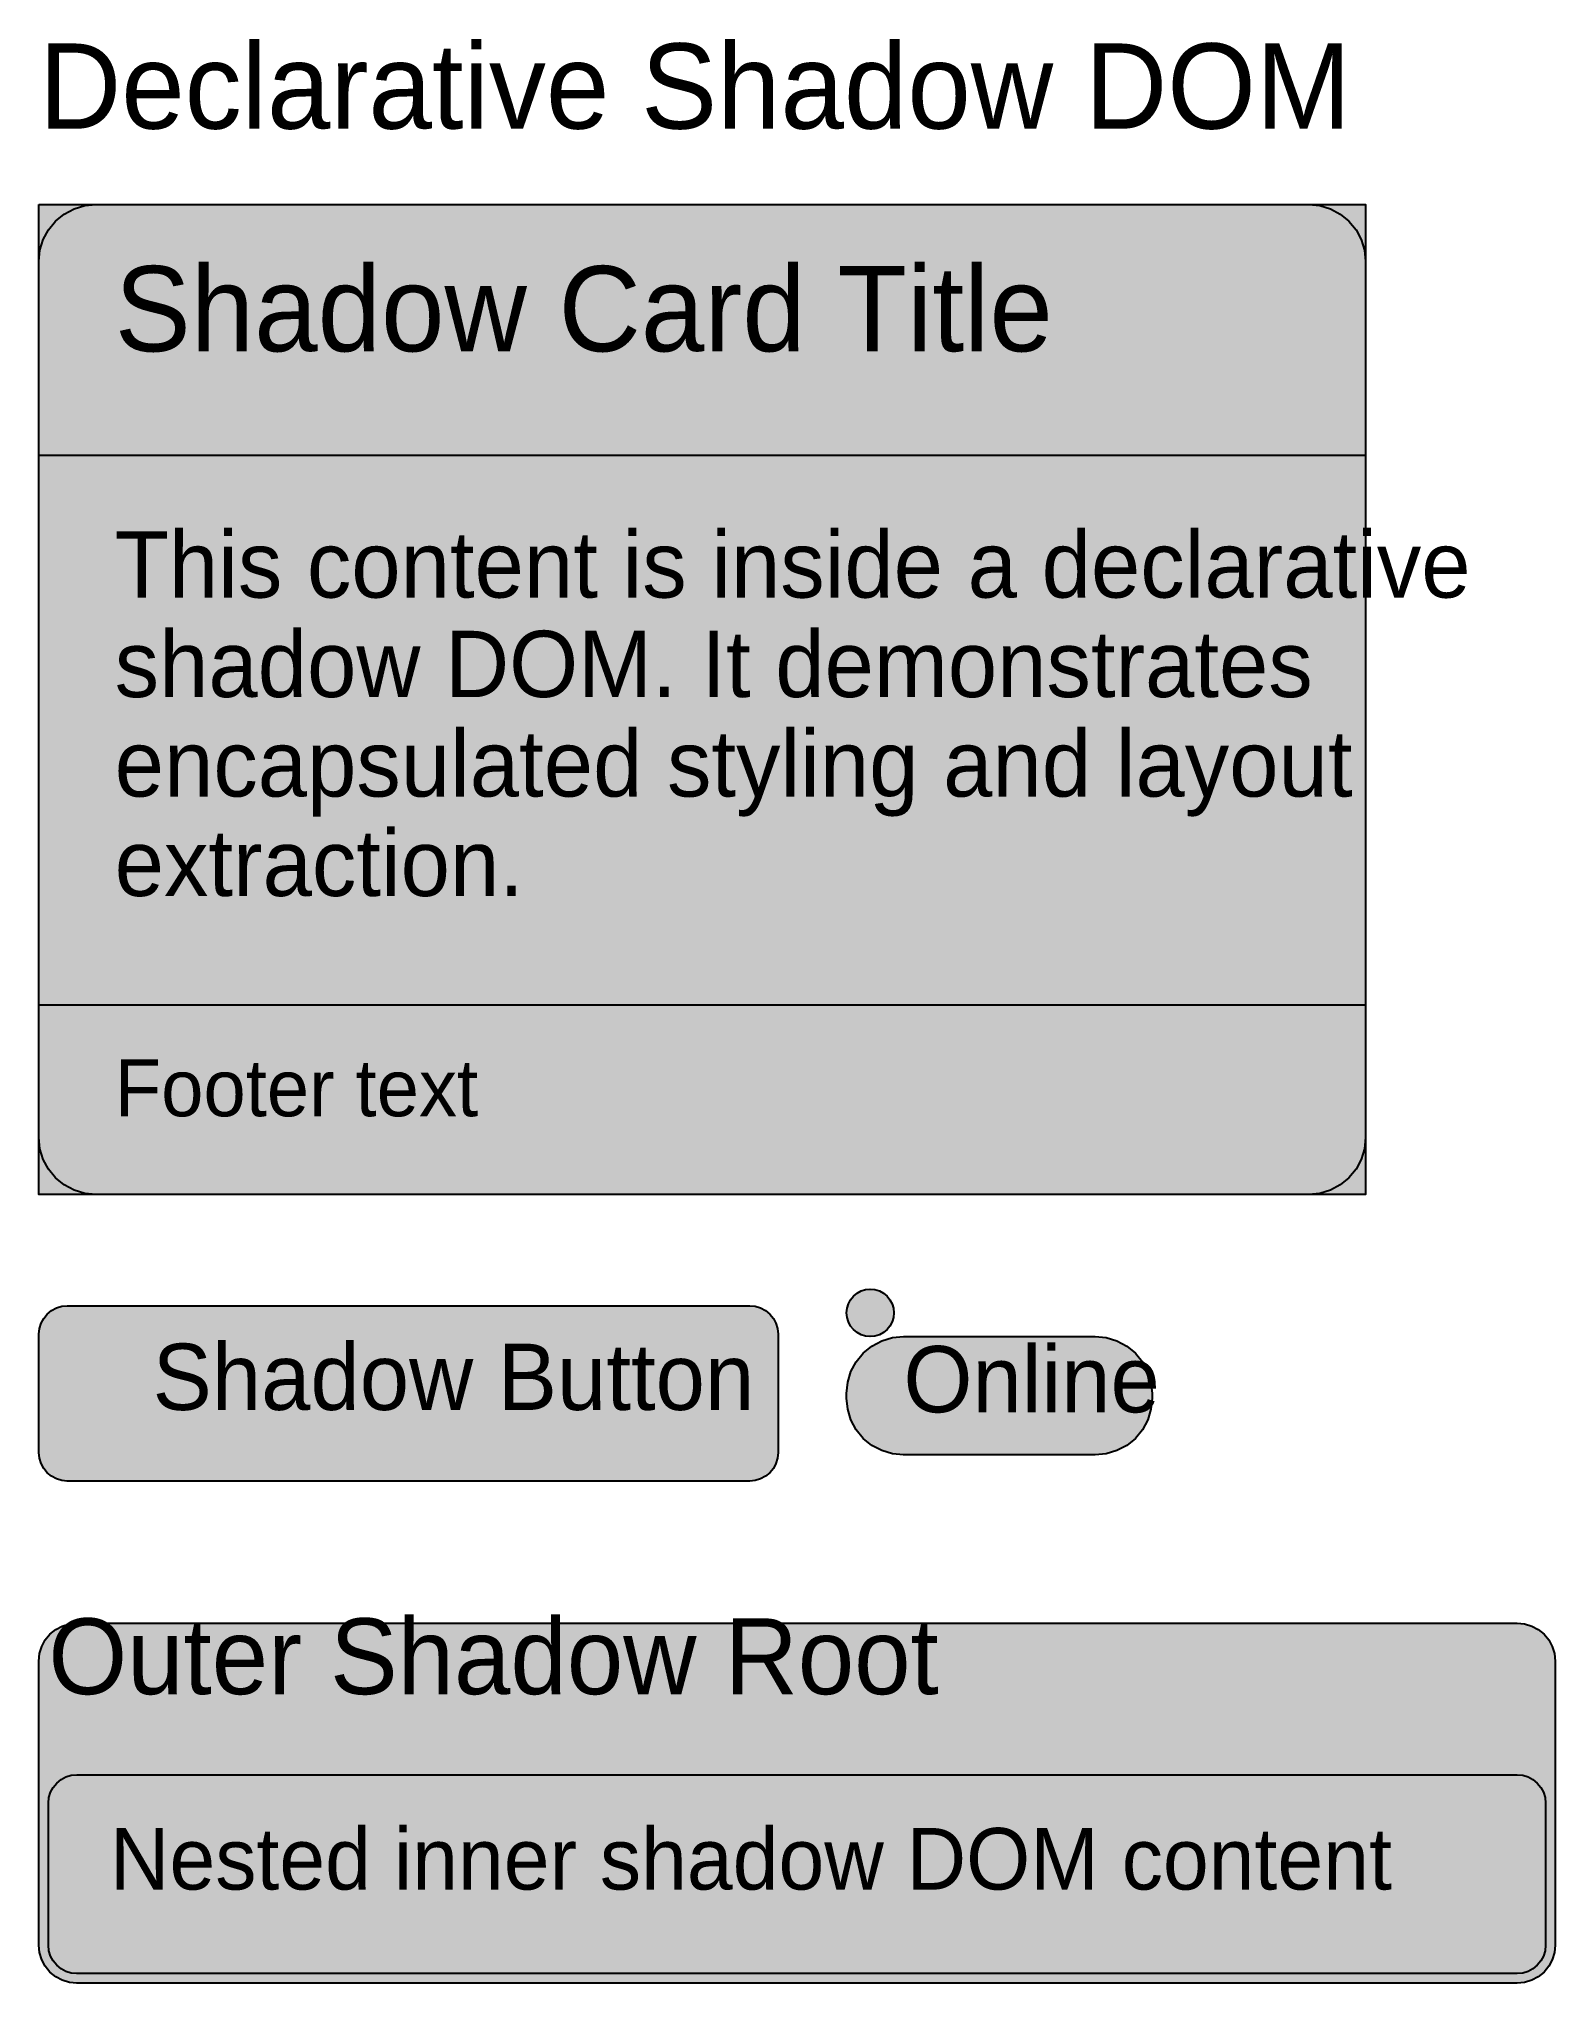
# Model space of a CAD drawing. Extents: x 0 to 320, y 0 to 411.
import ezdxf

# ---------------------------------------------------------------- set-up
doc = ezdxf.new("R2010")
doc.units = 0

msp = doc.modelspace()

# ---------------------------------------------------------------- hatches: boundary and pattern name
at = {"true_color": 0xffffff}
msp.add_hatch(color=256, dxfattribs=at).paths.add_polyline_path([(12, 376), (268, 376), (268, 376), (270.34, 375.77), (272.59, 375.09), (274.67, 373.98), (276.49, 372.49), (277.98, 370.67), (279.09, 368.59), (279.77, 366.34), (280, 364), (280, 179), (280, 179), (279.77, 176.66), (279.09, 174.41), (277.98, 172.33), (276.49, 170.51), (274.67, 169.02), (272.59, 167.91), (270.34, 167.23), (268, 167), (12, 167), (12, 167), (9.66, 167.23), (7.41, 167.91), (5.33, 169.02), (3.51, 170.51), (2.02, 172.33), (0.91, 174.41), (0.23, 176.66), (0, 179), (0, 364), (0, 364), (0.23, 366.34), (0.91, 368.59), (2.02, 370.67), (3.51, 372.49), (5.33, 373.98), (7.41, 375.09), (9.66, 375.77), (12, 376)], flags=0)
at = {"true_color": 0x667eea}
msp.add_hatch(color=256, dxfattribs=at).paths.add_polyline_path([(0, 376), (280, 376), (280, 323), (0, 323)], flags=0)
at = {"true_color": 0xf5f5f5}
msp.add_hatch(color=256, dxfattribs=at).paths.add_polyline_path([(0, 207), (280, 207), (280, 167), (0, 167)], flags=0)
at = {"true_color": 0x4caf50}
msp.add_hatch(color=256, dxfattribs=at).paths.add_polyline_path([(175.47, 147), (175.47, 147), (175.47, 147), (176.44, 146.9), (177.38, 146.62), (178.24, 146.16), (179, 145.54), (179.62, 144.78), (180.09, 143.91), (180.37, 142.98), (180.47, 142), (180.47, 142), (180.47, 142), (180.37, 141.02), (180.09, 140.09), (179.62, 139.22), (179, 138.46), (178.24, 137.84), (177.38, 137.38), (176.44, 137.1), (175.47, 137), (175.47, 137), (175.47, 137), (174.49, 137.1), (173.55, 137.38), (172.69, 137.84), (171.93, 138.46), (171.31, 139.22), (170.85, 140.09), (170.56, 141.02), (170.47, 142), (170.47, 142), (170.47, 142), (170.56, 142.98), (170.85, 143.91), (171.31, 144.78), (171.93, 145.54), (172.69, 146.16), (173.55, 146.62), (174.49, 146.9), (175.47, 147)], flags=0)
at = {"true_color": 0x1e88e5}
msp.add_hatch(color=256, dxfattribs=at).paths.add_polyline_path([(6, 143.5), (150.02, 143.5), (150.02, 143.5), (151.19, 143.38), (152.31, 143.04), (153.35, 142.49), (154.26, 141.74), (155.01, 140.83), (155.56, 139.8), (155.9, 138.67), (156.02, 137.5), (156.02, 112.5), (156.02, 112.5), (155.9, 111.33), (155.56, 110.2), (155.01, 109.17), (154.26, 108.26), (153.35, 107.51), (152.31, 106.96), (151.19, 106.62), (150.02, 106.5), (6, 106.5), (6, 106.5), (4.83, 106.62), (3.7, 106.96), (2.67, 107.51), (1.76, 108.26), (1.01, 109.17), (0.46, 110.2), (0.12, 111.33), (0, 112.5), (0, 137.5), (0, 137.5), (0.12, 138.67), (0.46, 139.8), (1.01, 140.83), (1.76, 141.74), (2.67, 142.49), (3.7, 143.04), (4.83, 143.38), (6, 143.5)], flags=0)
at = {"true_color": 0xe8f5e9}
msp.add_hatch(color=256, dxfattribs=at).paths.add_polyline_path([(182.47, 137), (222.93, 137), (222.93, 137), (225.27, 136.77), (227.53, 136.09), (229.6, 134.98), (231.42, 133.49), (232.91, 131.67), (234.02, 129.59), (234.7, 127.34), (234.93, 125), (234.93, 124), (234.93, 124), (234.7, 121.66), (234.02, 119.41), (232.91, 117.33), (231.42, 115.51), (229.6, 114.02), (227.53, 112.91), (225.27, 112.23), (222.93, 112), (182.47, 112), (182.47, 112), (180.13, 112.23), (177.87, 112.91), (175.8, 114.02), (173.98, 115.51), (172.49, 117.33), (171.38, 119.41), (170.7, 121.66), (170.47, 124), (170.47, 125), (170.47, 125), (170.7, 127.34), (171.38, 129.59), (172.49, 131.67), (173.98, 133.49), (175.8, 134.98), (177.87, 136.09), (180.13, 136.77), (182.47, 137)], flags=0)
at = {"true_color": 0xe3f2fd}
msp.add_hatch(color=256, dxfattribs=at).paths.add_polyline_path([(8, 76.5), (312, 76.5), (312, 76.5), (313.56, 76.35), (315.06, 75.89), (316.44, 75.15), (317.66, 74.16), (318.65, 72.94), (319.39, 71.56), (319.85, 70.06), (320, 68.5), (320, 8.5), (320, 8.5), (319.85, 6.94), (319.39, 5.44), (318.65, 4.06), (317.66, 2.84), (316.44, 1.85), (315.06, 1.11), (313.56, 0.65), (312, 0.5), (8, 0.5), (8, 0.5), (6.44, 0.65), (4.94, 1.11), (3.56, 1.85), (2.34, 2.84), (1.35, 4.06), (0.61, 5.44), (0.15, 6.94), (0, 8.5), (0, 68.5), (0, 68.5), (0.15, 70.06), (0.61, 71.56), (1.35, 72.94), (2.34, 74.16), (3.56, 75.15), (4.94, 75.89), (6.44, 76.35), (8, 76.5)], flags=0)
at = {"true_color": 0xfff3e0}
msp.add_hatch(color=256, dxfattribs=at).paths.add_polyline_path([(8, 44.5), (312, 44.5), (312, 44.5), (313.17, 44.38), (314.3, 44.04), (315.33, 43.49), (316.24, 42.74), (316.99, 41.83), (317.54, 40.8), (317.88, 39.67), (318, 38.5), (318, 8.5), (318, 8.5), (317.88, 7.33), (317.54, 6.2), (316.99, 5.17), (316.24, 4.26), (315.33, 3.51), (314.3, 2.96), (313.17, 2.62), (312, 2.5), (8, 2.5), (8, 2.5), (6.83, 2.62), (5.7, 2.96), (4.67, 3.51), (3.76, 4.26), (3.01, 5.17), (2.46, 6.2), (2.12, 7.33), (2, 8.5), (2, 38.5), (2, 38.5), (2.12, 39.67), (2.46, 40.8), (3.01, 41.83), (3.76, 42.74), (4.67, 43.49), (5.7, 44.04), (6.83, 44.38), (8, 44.5)], flags=0)

# ---------------------------------------------------------------- linework, layer by layer
at = {"true_color": 0xffffff}
msp.add_lwpolyline([(12, 376), (268, 376), (268, 376), (270.34, 375.77), (272.59, 375.09), (274.67, 373.98), (276.49, 372.49), (277.98, 370.67), (279.09, 368.59), (279.77, 366.34), (280, 364), (280, 179), (280, 179), (279.77, 176.66), (279.09, 174.41), (277.98, 172.33), (276.49, 170.51), (274.67, 169.02), (272.59, 167.91), (270.34, 167.23), (268, 167), (12, 167), (12, 167), (9.66, 167.23), (7.41, 167.91), (5.33, 169.02), (3.51, 170.51), (2.02, 172.33), (0.91, 174.41), (0.23, 176.66), (0, 179), (0, 364), (0, 364), (0.23, 366.34), (0.91, 368.59), (2.02, 370.67), (3.51, 372.49), (5.33, 373.98), (7.41, 375.09), (9.66, 375.77), (12, 376)], close=True, dxfattribs=at)
at = {"true_color": 0x667eea}
msp.add_lwpolyline([(0, 376), (280, 376), (280, 323), (0, 323)], close=True, dxfattribs=at)
at = {"true_color": 0xf5f5f5}
msp.add_lwpolyline([(0, 207), (280, 207), (280, 167), (0, 167)], close=True, dxfattribs=at)
at = {"true_color": 0x4caf50}
msp.add_lwpolyline([(175.47, 147), (175.47, 147), (175.47, 147), (176.44, 146.9), (177.38, 146.62), (178.24, 146.16), (179, 145.54), (179.62, 144.78), (180.09, 143.91), (180.37, 142.98), (180.47, 142), (180.47, 142), (180.47, 142), (180.37, 141.02), (180.09, 140.09), (179.62, 139.22), (179, 138.46), (178.24, 137.84), (177.38, 137.38), (176.44, 137.1), (175.47, 137), (175.47, 137), (175.47, 137), (174.49, 137.1), (173.55, 137.38), (172.69, 137.84), (171.93, 138.46), (171.31, 139.22), (170.85, 140.09), (170.56, 141.02), (170.47, 142), (170.47, 142), (170.47, 142), (170.56, 142.98), (170.85, 143.91), (171.31, 144.78), (171.93, 145.54), (172.69, 146.16), (173.55, 146.62), (174.49, 146.9), (175.47, 147)], close=True, dxfattribs=at)
at = {"true_color": 0x1e88e5}
msp.add_lwpolyline([(6, 143.5), (150.02, 143.5), (150.02, 143.5), (151.19, 143.38), (152.31, 143.04), (153.35, 142.49), (154.26, 141.74), (155.01, 140.83), (155.56, 139.8), (155.9, 138.67), (156.02, 137.5), (156.02, 112.5), (156.02, 112.5), (155.9, 111.33), (155.56, 110.2), (155.01, 109.17), (154.26, 108.26), (153.35, 107.51), (152.31, 106.96), (151.19, 106.62), (150.02, 106.5), (6, 106.5), (6, 106.5), (4.83, 106.62), (3.7, 106.96), (2.67, 107.51), (1.76, 108.26), (1.01, 109.17), (0.46, 110.2), (0.12, 111.33), (0, 112.5), (0, 137.5), (0, 137.5), (0.12, 138.67), (0.46, 139.8), (1.01, 140.83), (1.76, 141.74), (2.67, 142.49), (3.7, 143.04), (4.83, 143.38), (6, 143.5)], close=True, dxfattribs=at)
at = {"true_color": 0xe8f5e9}
msp.add_lwpolyline([(182.47, 137), (222.93, 137), (222.93, 137), (225.27, 136.77), (227.53, 136.09), (229.6, 134.98), (231.42, 133.49), (232.91, 131.67), (234.02, 129.59), (234.7, 127.34), (234.93, 125), (234.93, 124), (234.93, 124), (234.7, 121.66), (234.02, 119.41), (232.91, 117.33), (231.42, 115.51), (229.6, 114.02), (227.53, 112.91), (225.27, 112.23), (222.93, 112), (182.47, 112), (182.47, 112), (180.13, 112.23), (177.87, 112.91), (175.8, 114.02), (173.98, 115.51), (172.49, 117.33), (171.38, 119.41), (170.7, 121.66), (170.47, 124), (170.47, 125), (170.47, 125), (170.7, 127.34), (171.38, 129.59), (172.49, 131.67), (173.98, 133.49), (175.8, 134.98), (177.87, 136.09), (180.13, 136.77), (182.47, 137)], close=True, dxfattribs=at)
at = {"true_color": 0x90caf9}
msp.add_lwpolyline([(8, 76.5), (312, 76.5), (312, 76.5), (313.56, 76.35), (315.06, 75.89), (316.44, 75.15), (317.66, 74.16), (318.65, 72.94), (319.39, 71.56), (319.85, 70.06), (320, 68.5), (320, 8.5), (320, 8.5), (319.85, 6.94), (319.39, 5.44), (318.65, 4.06), (317.66, 2.84), (316.44, 1.85), (315.06, 1.11), (313.56, 0.65), (312, 0.5), (8, 0.5), (8, 0.5), (6.44, 0.65), (4.94, 1.11), (3.56, 1.85), (2.34, 2.84), (1.35, 4.06), (0.61, 5.44), (0.15, 6.94), (0, 8.5), (0, 68.5), (0, 68.5), (0.15, 70.06), (0.61, 71.56), (1.35, 72.94), (2.34, 74.16), (3.56, 75.15), (4.94, 75.89), (6.44, 76.35), (8, 76.5)], close=True, dxfattribs=at)
at = {"true_color": 0xff9800}
msp.add_lwpolyline([(8, 44.5), (312, 44.5), (312, 44.5), (313.17, 44.38), (314.3, 44.04), (315.33, 43.49), (316.24, 42.74), (316.99, 41.83), (317.54, 40.8), (317.88, 39.67), (318, 38.5), (318, 8.5), (318, 8.5), (317.88, 7.33), (317.54, 6.2), (316.99, 5.17), (316.24, 4.26), (315.33, 3.51), (314.3, 2.96), (313.17, 2.62), (312, 2.5), (8, 2.5), (8, 2.5), (6.83, 2.62), (5.7, 2.96), (4.67, 3.51), (3.76, 4.26), (3.01, 5.17), (2.46, 6.2), (2.12, 7.33), (2, 8.5), (2, 38.5), (2, 38.5), (2.12, 39.67), (2.46, 40.8), (3.01, 41.83), (3.76, 42.74), (4.67, 43.49), (5.7, 44.04), (6.83, 44.38), (8, 44.5)], close=True, dxfattribs=at)

# ---------------------------------------------------------------- texts
at = {"true_color": 0x000000}
msp.add_text('Declarative Shadow DOM', height=18, dxfattribs=at).set_placement((0, 392))
at = {"true_color": 0xffffff}
for s, height, p in [('Shadow Card Title', 18, (16, 345)), ('Shadow Button', 14, (24, 121.5))]:
    msp.add_text(s, height=height, dxfattribs=at).set_placement(p)
at = {"true_color": 0x333333}
for s, p in [('This content is inside a declarative', (16, 293)), ('shadow DOM. It demonstrates', (16, 272)), ('encapsulated styling and layout', (16, 251)), ('extraction.', (16, 230)), ('Online', (182.47, 121))]:
    msp.add_text(s, height=14, dxfattribs=at).set_placement(p)
at = {"true_color": 0x888888}
msp.add_text('Footer text', height=12, dxfattribs=at).set_placement((16, 183.5))
at = {"true_color": 0x1565c0}
msp.add_text('Outer Shadow Root', height=16, dxfattribs=at).set_placement((2, 61.5))
at = {"true_color": 0xe65100}
msp.add_text('Nested inner shadow DOM content', height=13, dxfattribs=at).set_placement((15, 20.25))

doc.saveas('drawing.dxf')
